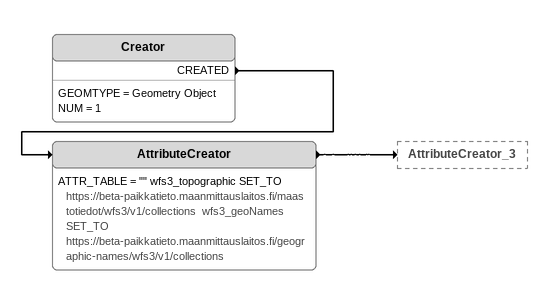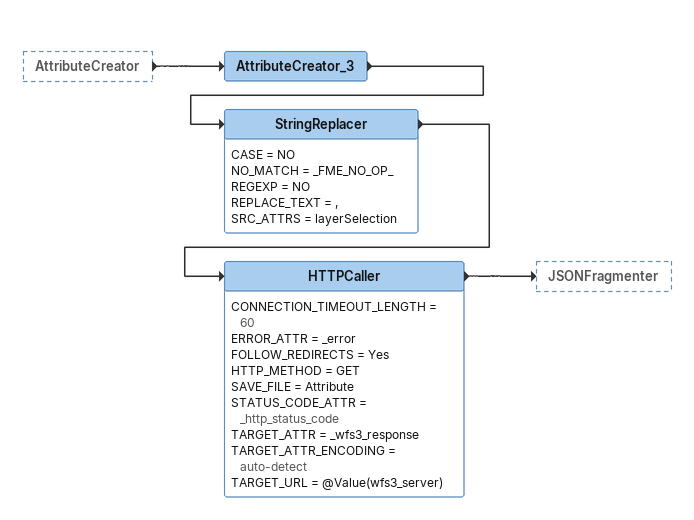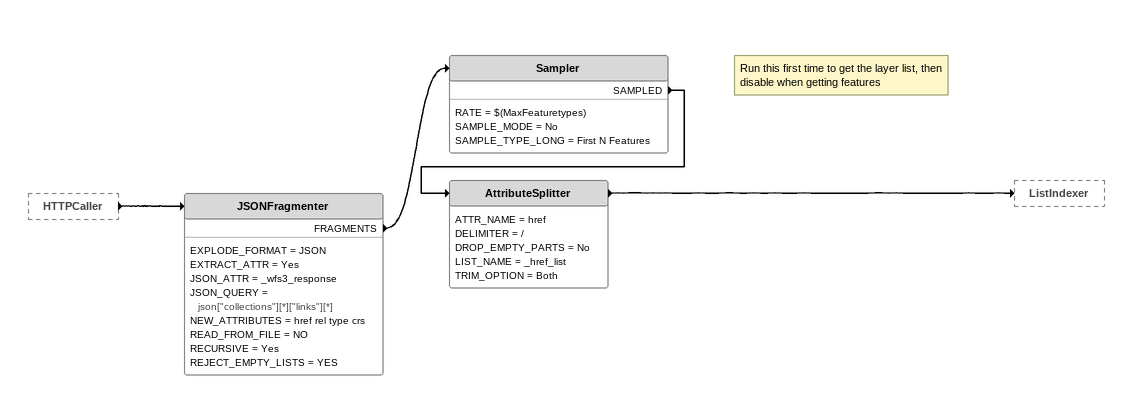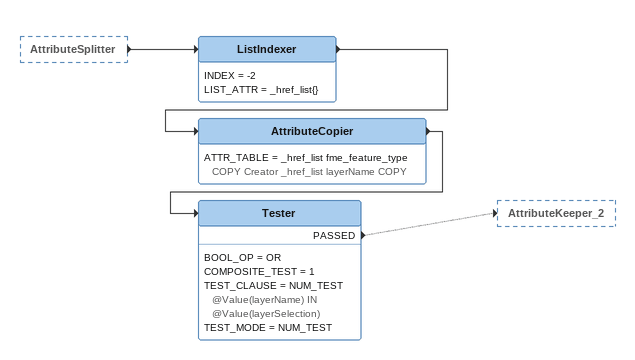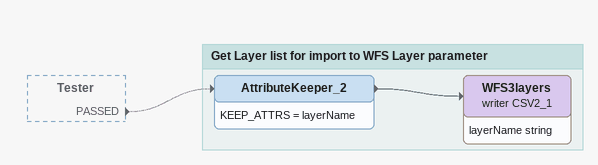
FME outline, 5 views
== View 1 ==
Creator
    GEOMTYPE = Geometry Object
    NUM = 1
    CREATED -> AttributeCreator
AttributeCreator
    ATTR_TABLE = "" wfs3_topographic SET_TO https://beta-paikkatieto.maanmittauslaitos.fi/maastotiedot/wfs3/v1/collections  wfs3_geoNames SET_TO https://beta-paikkatieto.maanmittauslaitos.fi/geographic-names/wfs3/v1/collections
    -> AttributeCreator_3

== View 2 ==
AttributeCreator [outside]
    -> AttributeCreator_3
AttributeCreator_3
    -> StringReplacer
StringReplacer
    CASE = NO
    NO_MATCH = _FME_NO_OP_
    REGEXP = NO
    REPLACE_TEXT = ,
    SRC_ATTRS = layerSelection
    -> HTTPCaller
HTTPCaller
    CONNECTION_TIMEOUT_LENGTH = 60
    ERROR_ATTR = _error
    FOLLOW_REDIRECTS = Yes
    HTTP_METHOD = GET
    SAVE_FILE = Attribute
    STATUS_CODE_ATTR = _http_status_code
    TARGET_ATTR = _wfs3_response
    TARGET_ATTR_ENCODING = auto-detect
    TARGET_URL = @Value(wfs3_server)
    -> JSONFragmenter

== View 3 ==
HTTPCaller [outside]
    -> JSONFragmenter
JSONFragmenter
    EXPLODE_FORMAT = JSON
    EXTRACT_ATTR = Yes
    JSON_ATTR = _wfs3_response
    JSON_QUERY = json["collections"][*]["links"][*]
    NEW_ATTRIBUTES = href rel type crs
    READ_FROM_FILE = NO
    RECURSIVE = Yes
    REJECT_EMPTY_LISTS = YES
    FRAGMENTS -> Sampler
Sampler
    RATE = $(MaxFeaturetypes)
    SAMPLE_MODE = No
    SAMPLE_TYPE_LONG = First N Features
    SAMPLED -> AttributeSplitter
Note: Run this first time to get the layer list, then disable when getting features
AttributeSplitter
    ATTR_NAME = href
    DELIMITER = /
    DROP_EMPTY_PARTS = No
    LIST_NAME = _href_list
    TRIM_OPTION = Both
    -> ListIndexer

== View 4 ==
AttributeSplitter [outside]
    -> ListIndexer
ListIndexer
    INDEX = -2
    LIST_ATTR = _href_list{}
    -> AttributeCopier
AttributeCopier
    ATTR_TABLE = _href_list fme_feature_type COPY Creator _href_list layerName COPY
    -> Tester
Tester
    BOOL_OP = OR
    COMPOSITE_TEST = 1
    TEST_CLAUSE = NUM_TEST @Value(layerName) IN @Value(layerSelection)
    TEST_MODE = NUM_TEST
    PASSED -> AttributeKeeper_2 [off]

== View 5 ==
Tester [outside]
    PASSED -> AttributeKeeper_2 [off]

Bookmark: Get Layer list for import to WFS Layer parameter
AttributeKeeper_2
    KEEP_ATTRS = layerName
    -> WFS3layers (writer CSV2_1)
WFS3layers (writer CSV2_1)
    attributes: layerName string
